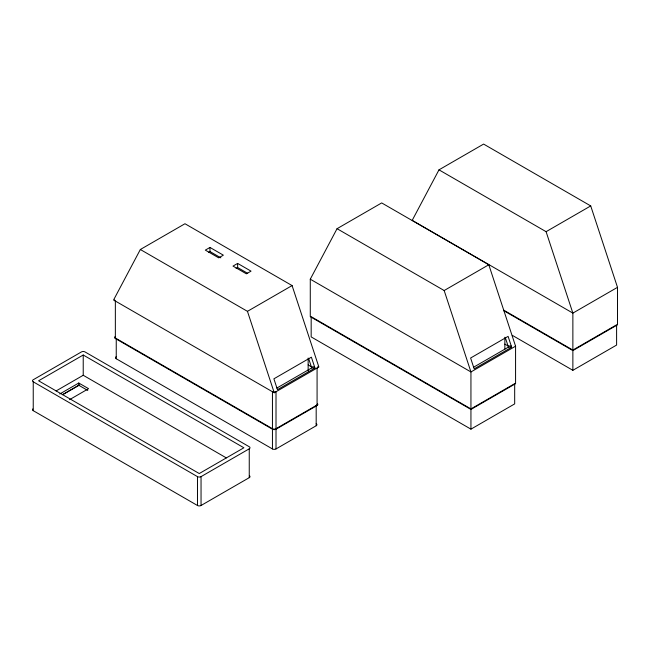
<?xml version="1.0" encoding="UTF-8"?>
<svg xmlns="http://www.w3.org/2000/svg" width="650" height="650" viewBox="0 0 650 650"><rect width="100%" height="100%" fill="white"/><g stroke="black" fill="none" stroke-linecap="round" stroke-linejoin="round"><path stroke-width="0.97" d="M140.343 249.502L113.563 300.007L274.235 392.762L318.866 366.998L292.086 285.577L184.974 223.738L140.343 249.502L247.455 311.342L274.235 392.762M310.277 279.191L337.058 228.694L381.688 202.922L488.8 264.761L515.572 346.19L515.572 383.662L470.941 409.427L310.277 316.672L310.277 279.191L470.941 371.954L515.572 346.19M438.986 169.845L412.206 220.35L572.869 313.105L617.5 287.341L590.72 205.92L483.608 144.081L438.986 169.845L546.089 231.684L572.869 313.105L572.869 370.313L616.606 345.061L616.606 324.813L572.869 350.066L503.514 310.026M209.974 247.439L205.327 250.12L218.717 257.847L223.356 255.166L209.974 247.439L209.974 251.558L220.846 257.839M208.422 252.452L209.974 251.558M237.64 263.412L233.001 266.094L246.391 273.821L251.03 271.139L237.64 263.412L237.64 267.532L247.682 273.333M83.224 355.014L38.594 380.786L199.257 473.541L243.888 447.777L83.224 355.014L83.224 375.277L226.33 457.901M236.096 268.426L237.64 267.532M56.095 390.942L83.224 375.277M59.759 393.981L78.764 383.012L88.579 388.676L69.574 399.652M62.351 394.729L78.764 385.255L87.758 390.447M63.083 394.477L79.706 384.873M247.455 311.342L292.086 285.577M337.058 228.694L444.169 290.534L488.8 264.761M546.089 231.684L590.72 205.92M276.851 388.05L311.724 367.916L314.957 368.03L311.382 357.175L273.894 378.82L277.469 389.675L314.957 368.03M316.908 404.625A2.527 1.454 0 0 1 316.184 405.502L276.014 428.691A2.527 1.454 0 0 1 272.447 428.691L116.244 338.512A2.527 1.454 0 0 1 115.627 337.919M317.501 403.764A2.527 1.454 0 0 1 317.078 405.502L276.014 429.211A2.527 1.454 0 0 1 272.447 429.211L115.351 338.512A2.527 1.454 0 0 1 115.196 336.546M33.239 381.818L197.478 476.637A2.527 1.454 0 0 0 201.045 476.637L249.251 448.809A2.527 1.454 0 0 0 249.251 446.745L85.012 351.926A2.527 1.454 0 0 0 81.437 351.926L33.239 379.754A2.527 1.454 0 0 0 33.239 381.818L33.239 410.67L197.478 505.497A2.527 1.454 0 0 0 201.045 505.497L249.251 477.669A2.527 1.454 0 0 0 249.397 475.702M116.09 356.785A2.527 1.454 0 0 0 116.244 358.751L272.447 448.939A2.527 1.454 0 0 0 276.014 448.939L316.184 425.75L316.184 405.502M473.558 367.242L508.43 347.108L511.664 347.222L508.097 336.367L470.608 358.012L474.175 368.867L511.664 347.222M470.941 429.154L514.678 403.902L514.678 383.662L470.941 408.915L311.171 316.672L311.171 336.911L470.941 429.154L470.941 371.954L444.169 290.534M511.29 346.092L508.056 345.971L504.863 344.126M314.584 366.901L311.35 366.787L308.149 364.934M503.514 310.537L572.869 350.586L617.5 324.813L617.5 287.341M512.298 335.335L572.869 370.313M505.448 338.016L508.43 347.108M308.734 358.824L311.724 367.916M504.863 337.236L504.863 349.18M317.078 405.502L317.078 368.03A2.527 1.454 0 0 0 317.761 366.697M308.149 358.044L308.149 371.004M276.014 448.939L276.014 391.731A2.527 1.454 0 0 1 272.447 391.731L272.447 448.939M249.251 448.809L249.251 477.669M201.045 476.637L201.045 505.497M197.478 476.637L197.478 505.497M116.244 338.512L116.244 358.751M115.351 338.512L115.351 300.999A2.527 1.454 0 0 1 114.628 299.853M78.764 383.012L78.764 385.255M33.239 410.67A2.527 1.454 0 0 1 32.817 408.939M316.184 423.686A2.527 1.454 0 0 1 316.184 425.75"/></g></svg>
